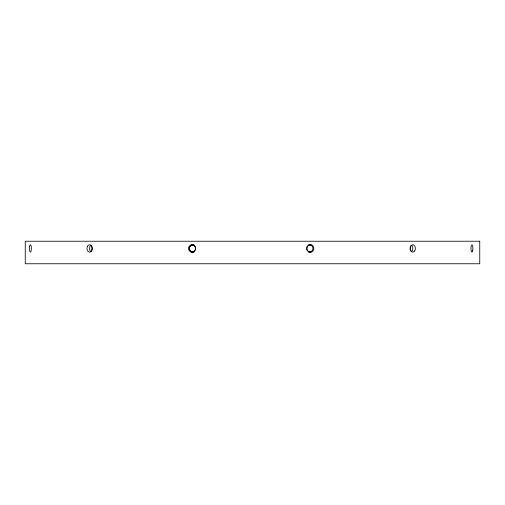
<?xml version="1.0" encoding="UTF-8"?>
<svg xmlns="http://www.w3.org/2000/svg" width="505" height="505" viewBox="0 0 505 505"><rect width="100%" height="100%" fill="white"/><g stroke="black" fill="none" stroke-linecap="round" stroke-linejoin="round"><path stroke-width="0.76" d="M308.448 244.906A3.674 3.548 -90 0 1 312.917 248.46A3.674 3.548 -90 0 1 308.448 252.008M191.098 244.906A3.674 3.548 90 0 1 195.561 248.46A3.674 3.548 90 0 1 191.098 252.008M311.238 252.008A3.674 3.548 -90 0 1 306.769 248.46A3.674 3.548 -90 0 1 311.238 244.906M479.75 241.239L25.25 241.239L25.25 263.761L479.75 263.761L479.75 241.239M90.856 245.278A3.674 2.601 90 0 0 90.856 251.641A3.674 2.601 -90 0 0 90.856 245.278M189.419 248.46A3.674 3.548 -90 0 0 193.882 252.008A3.674 3.548 90 0 1 189.419 248.46A3.674 3.548 -90 0 1 193.882 244.906A3.674 3.548 90 0 0 189.419 248.46M411.474 251.641A3.674 2.601 -90 0 0 411.474 245.278A3.674 2.601 90 0 0 411.474 251.641M472.749 250.297A3.674 0.953 -90 0 0 471.929 244.786A3.674 0.953 -90 0 0 471.102 250.297A3.674 0.953 -90 0 0 472.749 250.297M414.611 251.054A3.674 2.601 -90 0 0 413.45 244.906A3.674 2.601 -90 0 0 410.268 249.407A3.674 2.601 -90 0 0 414.611 251.054M307.248 246.623A3.674 3.548 90 0 0 310.322 252.134A3.674 3.548 90 0 0 313.39 246.623A3.674 3.548 90 0 0 307.248 246.623M87.308 246.623A3.674 2.601 90 0 0 89.555 252.134A3.674 2.601 90 0 0 91.809 246.623A3.674 2.601 90 0 0 87.308 246.623M194.526 251.054A3.674 3.548 -90 0 0 192.935 244.906A3.674 3.548 -90 0 0 188.586 249.407A3.674 3.548 -90 0 0 194.526 251.054M29.58 246.623A3.674 0.953 90 0 0 30.407 252.134A3.674 0.953 90 0 0 31.228 246.623A3.674 0.953 90 0 0 29.58 246.623"/></g></svg>
